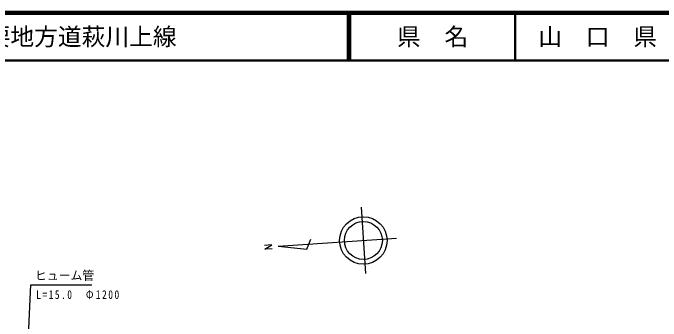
# Model space of a CAD drawing. Units: millimetres, scale not verified. Extents: x 40000 to 680000, y 20000 to 380000.
# Drawn here: x 227280 to 363711, y 315096 to 380000 of the extents above; entities that cross this region are included whole.
import ezdxf
from ezdxf.enums import TextEntityAlignment as Align

# ---------------------------------------------------------------- set-up
doc = ezdxf.new("R2010")
doc.units = ezdxf.units.MM
doc.header["$LTSCALE"] = 1000
for name, color, linetype, lineweight in [('M-BGD', 7, 'Continuous', 25), ('M-TTL', 2, 'Continuous', 140), ('M-TTL-LINE', 7, 'Continuous', 50)]:
    doc.layers.add(name, color=color, linetype=linetype, lineweight=lineweight)
doc.layers.add('M-TTL-TXT', color=7, linetype='Continuous')
doc.styles.add('ＭＳ ゴシック', font='')
doc.styles.get('ＭＳ ゴシック').set_extended_font_data('MS Gothic')

msp = doc.modelspace()

# ---------------------------------------------------------------- linework, layer by layer
at = {"layer": 'M-BGD'}
for p, q in [((300571, 339056), (301511, 325088)), ((283082, 330862), (308025, 332542)), ((289135, 330268), (289999, 332330)), ((283082, 330862), (289135, 330268))]:
    msp.add_line(p, q, dxfattribs=at)
for points in [[(281813, 330340), (280273, 330236), (281763, 331139), (280218, 331027)], [(228995, 278010), (231063, 322716), (243896, 322716)]]:
    msp.add_lwpolyline(points, dxfattribs=at)
for radius in [5000, 4000]:
    msp.add_circle((301041, 332072), radius, dxfattribs=at)
at = {"layer": 'M-TTL'}
msp.add_line((680000, 380000), (40000, 380000), dxfattribs=at)
at = {"layer": 'M-TTL-LINE'}
for p, q in [((297750, 380000), (297750, 370000)), ((298250, 380000), (298250, 370000)), ((333000, 380000), (333000, 370000)), ((40000, 370000), (680000, 370000))]:
    msp.add_line(p, q, dxfattribs=at)

# ---------------------------------------------------------------- texts
at = {"layer": 'M-BGD', "style": 'ＭＳ ゴシック'}
msp.add_text('ヒューム管', height=1833, dxfattribs=at).set_placement((231896, 323216), align=Align.BOTTOM_LEFT)
at = {"layer": 'M-BGD', "insert": (232176, 319693), "char_height": 1833, "attachment_point": 7, "style": 'ＭＳ ゴシック'}
msp.add_mtext('\\T1.31;\\W0.8;L=15.0\\~\\~Φ1200', dxfattribs=at)
at = {"layer": 'M-TTL-TXT', "style": 'ＭＳ ゴシック'}
msp.add_text('主要地方道萩川上線', height=3666, dxfattribs=at).set_placement((216734, 375000), align=Align.MIDDLE_LEFT)
for s, p in [('県\u3000名', (315625, 375000)), ('山\u3000口\u3000県', (350375, 375000))]:
    msp.add_text(s, height=3666, dxfattribs=at).set_placement(p, align=Align.MIDDLE_CENTER)

doc.saveas('drawing.dxf')
